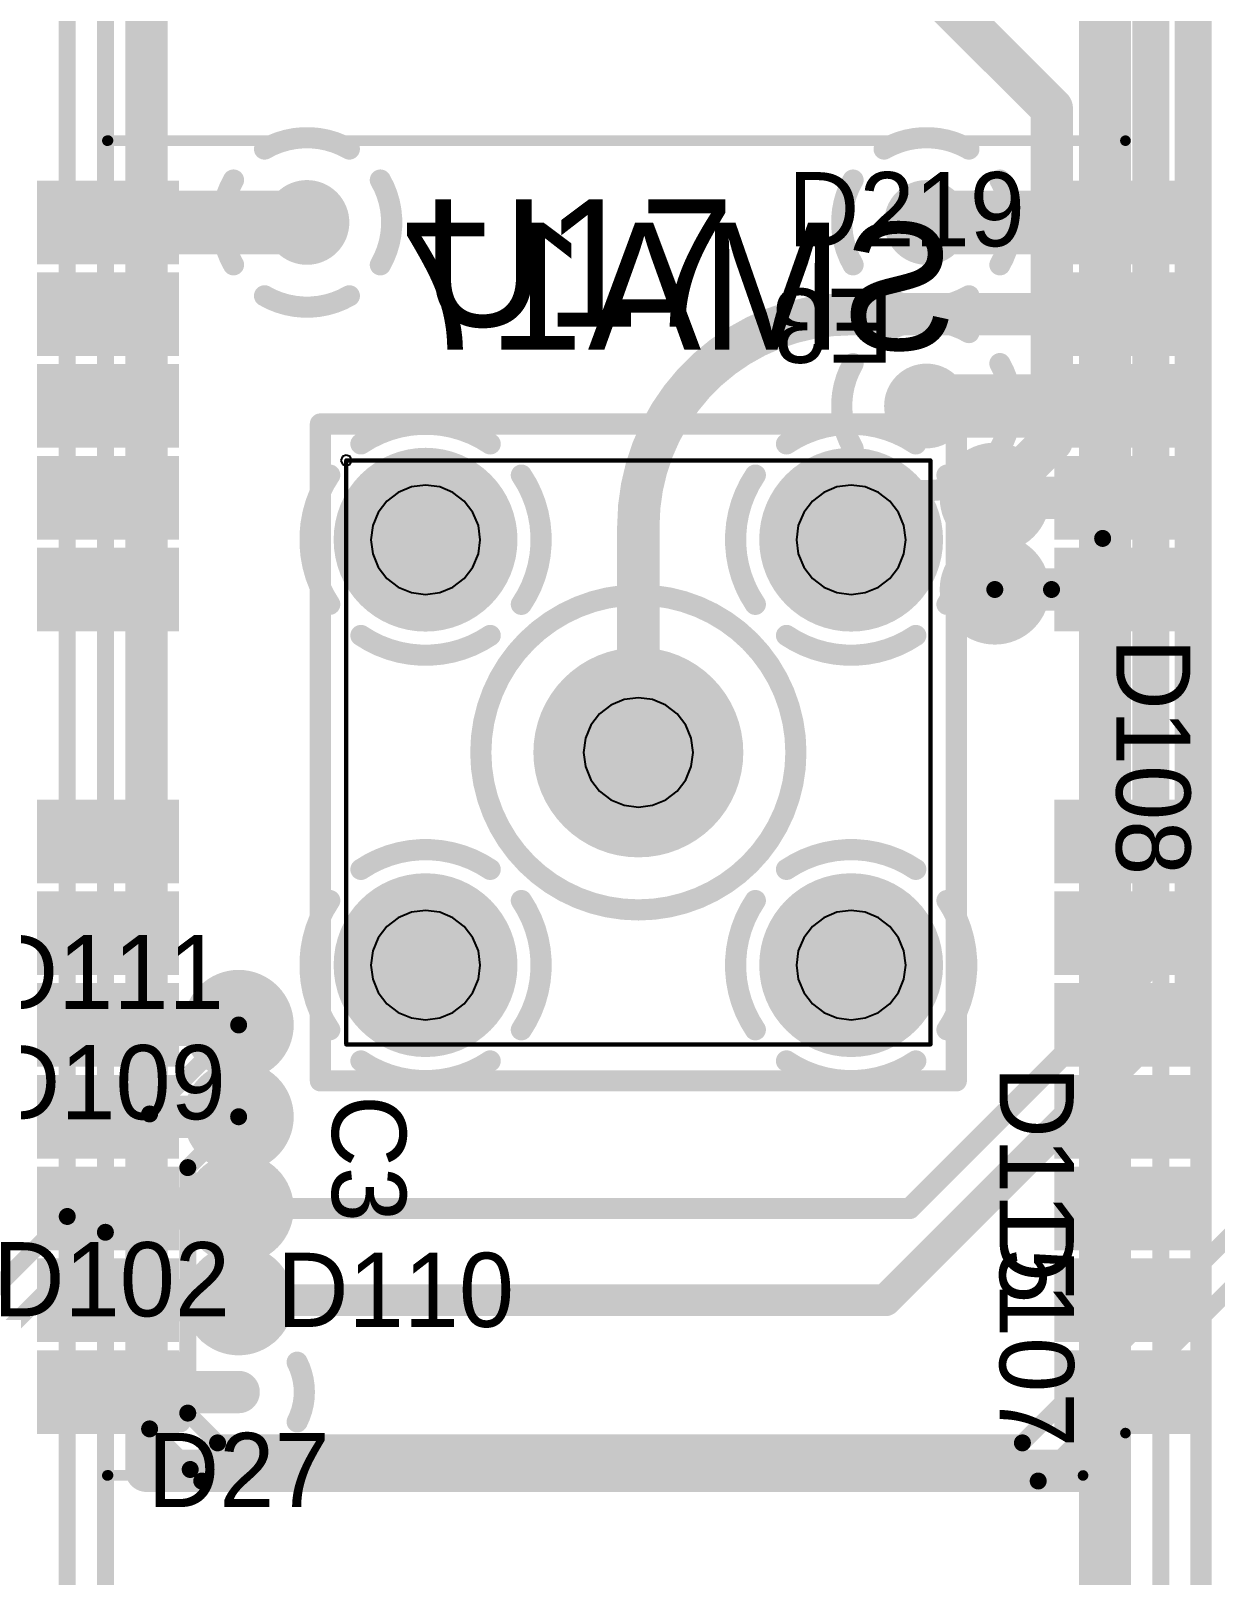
# Model space of a CAD drawing. Extents: x 11.67 to 17.2, y 3.98 to 12.28.
# Drawn here: x 13.331 to 13.89, y 8.852 to 9.581 of the extents above; entities that cross this region are included whole.
import ezdxf

# ---------------------------------------------------------------- set-up
doc = ezdxf.new("R2010")
doc.units = 0
doc.layers.get('0').update_dxf_attribs({"linetype": 'CONTINUOUS'})
for name, color, linetype in [('BOTTOMLAYER', 5, 'CONTINUOUS'), ('BOTTOMOVERLAY', 54, 'CONTINUOUS'), ('BOTTOMSOLDER', 6, 'CONTINUOUS'), ('INTERNALPLANE1', 76, 'CONTINUOUS'), ('MECHANICAL10', 56, 'CONTINUOUS'), ('MECHANICAL6', 56, 'CONTINUOUS'), ('MECHANICAL8', 56, 'CONTINUOUS'), ('MECHANICAL9', 56, 'CONTINUOUS'), ('MIDLAYER1', 16, 'CONTINUOUS'), ('MULTILAYER', 9, 'CONTINUOUS'), ('TOPLAYER', 1, 'CONTINUOUS'), ('TOPOVERLAY', 2, 'CONTINUOUS'), ('TOPPASTE', 8, 'CONTINUOUS'), ('TOPSOLDER', 216, 'CONTINUOUS')]:
    doc.layers.add(name, color=color, linetype=linetype)

# ---------------------------------------------------------------- blocks, each defined once
blk = doc.blocks.new('SMA_TH_HL_SMA_KHD4_B_42')
at = {"layer": 'BOTTOMLAYER', "const_width": 0.03937}
for points in [[(-0.12008, 0.10039, 1), (-0.08071, 0.10039, 1)], [(0.08071, 0.10039, 1), (0.12008, 0.10039, 1)], [(-0.01969, 0, 1), (0.01969, 0, 1)], [(-0.12008, -0.10039, 1), (-0.08071, -0.10039, 1)], [(0.08071, -0.10039, 1), (0.12008, -0.10039, 1)]]:
    blk.add_lwpolyline(points, format="xyb", close=True, dxfattribs=at)
at = {"layer": 'BOTTOMOVERLAY', "const_width": 0.01}
for points in [[(-0.155, -0.15), (-0.155, 0.15)], [(0.155, 0.15), (-0.155, 0.15)], [(0.155, -0.15), (0.155, 0.15)], [(0.155, -0.15), (-0.155, -0.15)]]:
    blk.add_lwpolyline(points, dxfattribs=at)
at = {"layer": 'BOTTOMOVERLAY'}
for points, const_width in [([(-0.1575, 0.15, 1), (-0.1525, 0.15, 1)], 0.005), ([(-0.1575, 0.15, 1), (-0.1525, 0.15, 1)], 0.005), ([(0.1525, 0.15, 1), (0.1575, 0.15, 1)], 0.005), ([(0.1525, 0.15, 1), (0.1575, 0.15, 1)], 0.005), ([(0.07433, 0, 1), (-0.07433, 0, 1)], 0.01), ([(-0.07683, 0, 1), (-0.07183, 0, 1)], 0.005), ([(0.07183, 0, 1), (0.07683, 0, 1)], 0.005), ([(-0.1575, -0.15, 1), (-0.1525, -0.15, 1)], 0.005), ([(-0.1575, -0.15, 1), (-0.1525, -0.15, 1)], 0.005), ([(0.1525, -0.15, 1), (0.1575, -0.15, 1)], 0.005), ([(0.1525, -0.15, 1), (0.1575, -0.15, 1)], 0.005)]:
    blk.add_lwpolyline(points, format="xyb", close=True, dxfattribs=dict(at, const_width=const_width))
at = {"layer": 'BOTTOMSOLDER', "const_width": 0.04337}
for points in [[(-0.12208, 0.10039, 1), (-0.07871, 0.10039, 1)], [(0.07871, 0.10039, 1), (0.12208, 0.10039, 1)], [(-0.02168, 0, 1), (0.02168, 0, 1)], [(-0.12208, -0.10039, 1), (-0.07871, -0.10039, 1)], [(0.07871, -0.10039, 1), (0.12208, -0.10039, 1)]]:
    blk.add_lwpolyline(points, format="xyb", close=True, dxfattribs=at)
at = {"layer": 'INTERNALPLANE1', "const_width": 0.01}
for points in [[(-0.13088, 0.1456, -0.305731), (-0.0699, 0.1456)], [(0.0699, 0.1456, -0.305731), (0.13089, 0.1456)], [(-0.1456, 0.0699, -0.305731), (-0.1456, 0.13089)], [(-0.05519, 0.13089, -0.305731), (-0.05519, 0.0699)], [(0.05519, 0.0699, -0.305731), (0.05519, 0.13089)], [(0.1456, 0.13089, -0.305731), (0.1456, 0.0699)], [(-0.0699, 0.05519, -0.305731), (-0.13088, 0.05519)], [(0.13089, 0.05519, -0.305731), (0.0699, 0.05519)], [(-0.13088, -0.05519, -0.305731), (-0.0699, -0.05519)], [(0.0699, -0.05519, -0.305731), (0.13089, -0.05519)], [(-0.1456, -0.13088, -0.305731), (-0.1456, -0.0699)], [(-0.05519, -0.0699, -0.305731), (-0.05519, -0.13088)], [(0.05519, -0.13088, -0.305731), (0.05519, -0.0699)], [(0.1456, -0.0699, -0.305731), (0.1456, -0.13088)], [(-0.0699, -0.1456, -0.305731), (-0.13088, -0.1456)], [(0.13089, -0.1456, -0.305731), (0.0699, -0.1456)]]:
    blk.add_lwpolyline(points, format="xyb", dxfattribs=at)
at = {"layer": 'INTERNALPLANE1'}
for points, const_width in [([(-0.13338, 0.1456, 1), (-0.12838, 0.1456, 1)], 0.005), ([(-0.0724, 0.1456, 1), (-0.0674, 0.1456, 1)], 0.005), ([(0.0674, 0.1456, 1), (0.0724, 0.1456, 1)], 0.005), ([(0.12839, 0.1456, 1), (0.13339, 0.1456, 1)], 0.005), ([(-0.1481, 0.13089, 1), (-0.1431, 0.13089, 1)], 0.005), ([(-0.05769, 0.13089, 1), (-0.05269, 0.13089, 1)], 0.005), ([(0.05269, 0.13089, 1), (0.05769, 0.13089, 1)], 0.005), ([(0.1431, 0.13089, 1), (0.1481, 0.13089, 1)], 0.005), ([(-0.1481, 0.0699, 1), (-0.1431, 0.0699, 1)], 0.005), ([(-0.05769, 0.0699, 1), (-0.05269, 0.0699, 1)], 0.005), ([(0.05269, 0.0699, 1), (0.05769, 0.0699, 1)], 0.005), ([(0.1431, 0.0699, 1), (0.1481, 0.0699, 1)], 0.005), ([(-0.13338, 0.05519, 1), (-0.12838, 0.05519, 1)], 0.005), ([(-0.0724, 0.05519, 1), (-0.0674, 0.05519, 1)], 0.005), ([(0.0674, 0.05519, 1), (0.0724, 0.05519, 1)], 0.005), ([(0.12839, 0.05519, 1), (0.13339, 0.05519, 1)], 0.005), ([(-0.02476, 0, 1), (0.02476, 0, 1)], 0.04953), ([(-0.13338, -0.05519, 1), (-0.12838, -0.05519, 1)], 0.005), ([(-0.0724, -0.05519, 1), (-0.0674, -0.05519, 1)], 0.005), ([(0.0674, -0.05519, 1), (0.0724, -0.05519, 1)], 0.005), ([(0.12839, -0.05519, 1), (0.13339, -0.05519, 1)], 0.005), ([(-0.1481, -0.0699, 1), (-0.1431, -0.0699, 1)], 0.005), ([(-0.05769, -0.0699, 1), (-0.05269, -0.0699, 1)], 0.005), ([(0.05269, -0.0699, 1), (0.05769, -0.0699, 1)], 0.005), ([(0.1431, -0.0699, 1), (0.1481, -0.0699, 1)], 0.005), ([(-0.1481, -0.13088, 1), (-0.1431, -0.13088, 1)], 0.005), ([(-0.05769, -0.13088, 1), (-0.05269, -0.13088, 1)], 0.005), ([(0.05269, -0.13088, 1), (0.05769, -0.13088, 1)], 0.005), ([(0.1431, -0.13088, 1), (0.1481, -0.13088, 1)], 0.005), ([(-0.13338, -0.1456, 1), (-0.12838, -0.1456, 1)], 0.005), ([(-0.0724, -0.1456, 1), (-0.0674, -0.1456, 1)], 0.005), ([(0.0674, -0.1456, 1), (0.0724, -0.1456, 1)], 0.005), ([(0.12839, -0.1456, 1), (0.13339, -0.1456, 1)], 0.005)]:
    blk.add_lwpolyline(points, format="xyb", close=True, dxfattribs=dict(at, const_width=const_width))
at = {"layer": 'MECHANICAL6', "const_width": 0.002}
for points in [[(0.1378, 0.1378), (-0.13779, 0.1378)], [(-0.13779, -0.13779), (-0.13779, 0.1378)], [(0.1378, -0.13779), (0.1378, 0.1378)], [(0.1378, -0.13779), (-0.13779, -0.13779)]]:
    blk.add_lwpolyline(points, dxfattribs=at)
at = {"layer": 'MECHANICAL6', "const_width": 0.001}
for points in [[(-0.13829, 0.1378, 1), (-0.13729, 0.1378, 1)], [(-0.13829, 0.1378, 1), (-0.13729, 0.1378, 1)], [(0.1373, 0.1378, 1), (0.1383, 0.1378, 1)], [(0.1373, 0.1378, 1), (0.1383, 0.1378, 1)], [(-0.13829, -0.13779, 1), (-0.13729, -0.13779, 1)], [(-0.13829, -0.13779, 1), (-0.13729, -0.13779, 1)], [(0.1373, -0.13779, 1), (0.1383, -0.13779, 1)], [(0.1373, -0.13779, 1), (0.1383, -0.13779, 1)]]:
    blk.add_lwpolyline(points, format="xyb", close=True, dxfattribs=at)
at = {"layer": 'MECHANICAL8'}
for p, q in [((-0.1396, -0.13599), (-0.14035, -0.13779)), ((-0.14035, -0.13779), (-0.14035, -0.13779)), ((-0.14035, -0.13779), (-0.1396, -0.1396)), ((-0.13779, -0.13524), (-0.1396, -0.13599)), ((-0.13599, -0.13599), (-0.13779, -0.13524)), ((-0.13524, -0.13779), (-0.13599, -0.13599)), ((-0.13599, -0.1396), (-0.13524, -0.13779)), ((-0.13524, -0.13779), (-0.13524, -0.13779)), ((-0.1396, -0.1396), (-0.13779, -0.14035)), ((-0.13779, -0.14035), (-0.13599, -0.1396))]:
    blk.add_line(p, q, dxfattribs=at)
at = {"layer": 'MECHANICAL9'}
for p, q in [((-0.10707, 0.12532), (-0.1133, 0.12274)), ((-0.10039, 0.1262), (-0.10707, 0.12532)), ((-0.09371, 0.12532), (-0.10039, 0.1262)), ((-0.08748, 0.12274), (-0.09371, 0.12532)), ((0.09371, 0.12532), (0.08748, 0.12274)), ((0.10039, 0.1262), (0.09371, 0.12532)), ((0.10707, 0.12532), (0.10039, 0.1262)), ((0.1133, 0.12274), (0.10707, 0.12532)), ((-0.11864, 0.11864), (-0.12274, 0.1133)), ((-0.1133, 0.12274), (-0.11864, 0.11864)), ((-0.08214, 0.11864), (-0.08748, 0.12274)), ((-0.07804, 0.1133), (-0.08214, 0.11864)), ((0.08214, 0.11864), (0.07804, 0.1133)), ((0.08748, 0.12274), (0.08214, 0.11864)), ((0.11864, 0.11864), (0.1133, 0.12274)), ((0.12274, 0.1133), (0.11864, 0.11864)), ((-0.12274, 0.1133), (-0.12532, 0.10707)), ((-0.07546, 0.10707), (-0.07804, 0.1133)), ((0.07804, 0.1133), (0.07546, 0.10707)), ((0.12532, 0.10707), (0.12274, 0.1133)), ((-0.12532, 0.10707), (-0.1262, 0.10039)), ((-0.07458, 0.10039), (-0.07546, 0.10707)), ((0.07546, 0.10707), (0.07458, 0.10039)), ((0.1262, 0.10039), (0.12532, 0.10707)), ((-0.1262, 0.10039), (-0.1262, 0.10039)), ((-0.1262, 0.10039), (-0.12532, 0.09371)), ((-0.07546, 0.09371), (-0.07458, 0.10039)), ((-0.07458, 0.10039), (-0.07458, 0.10039)), ((0.07458, 0.10039), (0.07458, 0.10039)), ((0.07458, 0.10039), (0.07546, 0.09371)), ((0.12532, 0.09371), (0.1262, 0.10039)), ((0.1262, 0.10039), (0.1262, 0.10039)), ((-0.12532, 0.09371), (-0.12274, 0.08748)), ((-0.12274, 0.08748), (-0.11864, 0.08214)), ((-0.08214, 0.08214), (-0.07804, 0.08748)), ((-0.07804, 0.08748), (-0.07546, 0.09371)), ((0.07546, 0.09371), (0.07804, 0.08748)), ((0.07804, 0.08748), (0.08214, 0.08214)), ((0.11864, 0.08214), (0.12274, 0.08748)), ((0.12274, 0.08748), (0.12532, 0.09371)), ((-0.11864, 0.08214), (-0.1133, 0.07804)), ((-0.08748, 0.07804), (-0.08214, 0.08214)), ((0.08214, 0.08214), (0.08748, 0.07804)), ((0.1133, 0.07804), (0.11864, 0.08214)), ((-0.1133, 0.07804), (-0.10707, 0.07546)), ((-0.10707, 0.07546), (-0.10039, 0.07458)), ((-0.10039, 0.07458), (-0.09371, 0.07546)), ((-0.09371, 0.07546), (-0.08748, 0.07804)), ((0.08748, 0.07804), (0.09371, 0.07546)), ((0.09371, 0.07546), (0.10039, 0.07458)), ((0.10039, 0.07458), (0.10707, 0.07546)), ((0.10707, 0.07546), (0.1133, 0.07804)), ((-0.01291, 0.02235), (-0.01825, 0.01825)), ((-0.00668, 0.02493), (-0.01291, 0.02235)), ((0, 0.02581), (-0.00668, 0.02493)), ((0.00668, 0.02493), (0, 0.02581)), ((0.01291, 0.02235), (0.00668, 0.02493)), ((0.01825, 0.01825), (0.01291, 0.02235)), ((-0.01825, 0.01825), (-0.02235, 0.01291)), ((0.02235, 0.01291), (0.01825, 0.01825)), ((-0.02235, 0.01291), (-0.02493, 0.00668)), ((0.02493, 0.00668), (0.02235, 0.01291)), ((-0.02493, 0.00668), (-0.02581, 0)), ((-0.02581, 0), (-0.02581, 0)), ((-0.02581, 0), (-0.02493, -0.00668)), ((0.02581, 0), (0.02493, 0.00668)), ((0.02493, -0.00668), (0.02581, 0)), ((0.02581, 0), (0.02581, 0)), ((-0.02493, -0.00668), (-0.02235, -0.01291)), ((0.02235, -0.01291), (0.02493, -0.00668)), ((-0.02235, -0.01291), (-0.01825, -0.01825)), ((0.01825, -0.01825), (0.02235, -0.01291)), ((-0.01825, -0.01825), (-0.01291, -0.02235)), ((0.01291, -0.02235), (0.01825, -0.01825)), ((-0.01291, -0.02235), (-0.00668, -0.02493)), ((-0.00668, -0.02493), (0, -0.02581)), ((0, -0.02581), (0.00668, -0.02493)), ((0.00668, -0.02493), (0.01291, -0.02235)), ((-0.1133, -0.07804), (-0.11864, -0.08214)), ((-0.10707, -0.07546), (-0.1133, -0.07804)), ((-0.10039, -0.07458), (-0.10707, -0.07546)), ((-0.09371, -0.07546), (-0.10039, -0.07458)), ((-0.08748, -0.07804), (-0.09371, -0.07546)), ((-0.08214, -0.08214), (-0.08748, -0.07804)), ((0.08748, -0.07804), (0.08214, -0.08214)), ((0.09371, -0.07546), (0.08748, -0.07804)), ((0.10039, -0.07458), (0.09371, -0.07546)), ((0.10707, -0.07546), (0.10039, -0.07458)), ((0.1133, -0.07804), (0.10707, -0.07546)), ((0.11864, -0.08214), (0.1133, -0.07804)), ((-0.11864, -0.08214), (-0.12274, -0.08748)), ((-0.07804, -0.08748), (-0.08214, -0.08214)), ((0.08214, -0.08214), (0.07804, -0.08748)), ((0.12274, -0.08748), (0.11864, -0.08214)), ((-0.12532, -0.09371), (-0.1262, -0.10039)), ((-0.12274, -0.08748), (-0.12532, -0.09371)), ((-0.07546, -0.09371), (-0.07804, -0.08748)), ((-0.07458, -0.10039), (-0.07546, -0.09371)), ((0.07546, -0.09371), (0.07458, -0.10039)), ((0.07804, -0.08748), (0.07546, -0.09371)), ((0.12532, -0.09371), (0.12274, -0.08748)), ((0.1262, -0.10039), (0.12532, -0.09371)), ((-0.1262, -0.10039), (-0.1262, -0.10039)), ((-0.1262, -0.10039), (-0.12532, -0.10707)), ((-0.07546, -0.10707), (-0.07458, -0.10039)), ((-0.07458, -0.10039), (-0.07458, -0.10039)), ((0.07458, -0.10039), (0.07458, -0.10039)), ((0.07458, -0.10039), (0.07546, -0.10707)), ((0.12532, -0.10707), (0.1262, -0.10039)), ((0.1262, -0.10039), (0.1262, -0.10039)), ((-0.12532, -0.10707), (-0.12274, -0.1133)), ((-0.07804, -0.1133), (-0.07546, -0.10707)), ((0.07546, -0.10707), (0.07804, -0.1133)), ((0.12274, -0.1133), (0.12532, -0.10707)), ((-0.12274, -0.1133), (-0.11864, -0.11864)), ((-0.08214, -0.11864), (-0.07804, -0.1133)), ((0.07804, -0.1133), (0.08214, -0.11864)), ((0.11864, -0.11864), (0.12274, -0.1133)), ((-0.11864, -0.11864), (-0.1133, -0.12274)), ((-0.1133, -0.12274), (-0.10707, -0.12532)), ((-0.09371, -0.12532), (-0.08748, -0.12274)), ((-0.08748, -0.12274), (-0.08214, -0.11864)), ((0.08214, -0.11864), (0.08748, -0.12274)), ((0.08748, -0.12274), (0.09371, -0.12532)), ((0.10707, -0.12532), (0.1133, -0.12274)), ((0.1133, -0.12274), (0.11864, -0.11864)), ((-0.10707, -0.12532), (-0.10039, -0.1262)), ((-0.10039, -0.1262), (-0.09371, -0.12532)), ((0.09371, -0.12532), (0.10039, -0.1262)), ((0.10039, -0.1262), (0.10707, -0.12532))]:
    blk.add_line(p, q, dxfattribs=at)
at = {"layer": 'MIDLAYER1', "const_width": 0.03937}
for points in [[(-0.12008, 0.10039, 1), (-0.08071, 0.10039, 1)], [(0.08071, 0.10039, 1), (0.12008, 0.10039, 1)], [(-0.01969, 0, 1), (0.01969, 0, 1)], [(-0.12008, -0.10039, 1), (-0.08071, -0.10039, 1)], [(0.08071, -0.10039, 1), (0.12008, -0.10039, 1)]]:
    blk.add_lwpolyline(points, format="xyb", close=True, dxfattribs=at)
at = {"layer": 'MULTILAYER', "const_width": 0.03937}
for points in [[(-0.12008, 0.10039, 1), (-0.08071, 0.10039, 1)], [(0.08071, 0.10039, 1), (0.12008, 0.10039, 1)], [(-0.01969, 0, 1), (0.01969, 0, 1)], [(-0.12008, -0.10039, 1), (-0.08071, -0.10039, 1)], [(0.08071, -0.10039, 1), (0.12008, -0.10039, 1)]]:
    blk.add_lwpolyline(points, format="xyb", close=True, dxfattribs=at)
at = {"layer": 'TOPLAYER', "const_width": 0.03937}
for points in [[(-0.12008, 0.10039, 1), (-0.08071, 0.10039, 1)], [(0.08071, 0.10039, 1), (0.12008, 0.10039, 1)], [(-0.01969, 0, 1), (0.01969, 0, 1)], [(-0.12008, -0.10039, 1), (-0.08071, -0.10039, 1)], [(0.08071, -0.10039, 1), (0.12008, -0.10039, 1)]]:
    blk.add_lwpolyline(points, format="xyb", close=True, dxfattribs=at)
at = {"layer": 'TOPSOLDER', "const_width": 0.04337}
for points in [[(-0.12208, 0.10039, 1), (-0.07871, 0.10039, 1)], [(0.07871, 0.10039, 1), (0.12208, 0.10039, 1)], [(-0.02168, 0, 1), (0.02168, 0, 1)], [(-0.12208, -0.10039, 1), (-0.07871, -0.10039, 1)], [(0.07871, -0.10039, 1), (0.12208, -0.10039, 1)]]:
    blk.add_lwpolyline(points, format="xyb", close=True, dxfattribs=at)
blk = doc.blocks.new('LB1020B_68')
at = {"layer": 'TOPLAYER'}
for points in [[(-0.02953, 0.57488), (0.02953, 0.57488), (-0.02953, 0.60638), (0.02953, 0.60638)], [(0.45047, 0.57488), (0.50953, 0.57488), (0.45047, 0.60638), (0.50953, 0.60638)], [(-0.02953, 0.53157), (0.02953, 0.53157), (-0.02953, 0.56307), (0.02953, 0.56307)], [(0.45047, 0.53157), (0.50953, 0.53157), (0.45047, 0.56307), (0.50953, 0.56307)], [(-0.02953, 0.48827), (0.02953, 0.48827), (-0.02953, 0.51976), (0.02953, 0.51976)], [(0.45047, 0.48827), (0.50953, 0.48827), (0.45047, 0.51976), (0.50953, 0.51976)], [(-0.02953, 0.44496), (0.02953, 0.44496), (-0.02953, 0.47646), (0.02953, 0.47646)], [(0.45047, 0.44496), (0.50953, 0.44496), (0.45047, 0.47646), (0.50953, 0.47646)], [(-0.02953, 0.40165), (0.02953, 0.40165), (-0.02953, 0.43315), (0.02953, 0.43315)], [(0.45047, 0.40165), (0.50953, 0.40165), (0.45047, 0.43315), (0.50953, 0.43315)], [(-0.02953, 0.35835), (0.02953, 0.35835), (-0.02953, 0.38984), (0.02953, 0.38984)], [(0.45047, 0.35835), (0.50953, 0.35835), (0.45047, 0.38984), (0.50953, 0.38984)], [(-0.02953, 0.31504), (0.02953, 0.31504), (-0.02953, 0.34654), (0.02953, 0.34654)], [(0.45047, 0.31504), (0.50953, 0.31504), (0.45047, 0.34654), (0.50953, 0.34654)], [(-0.02953, 0.19614), (0.02953, 0.19614), (-0.02953, 0.22764), (0.02953, 0.22764)], [(0.45047, 0.19614), (0.50953, 0.19614), (0.45047, 0.22764), (0.50953, 0.22764)], [(-0.02953, 0.15283), (0.02953, 0.15283), (-0.02953, 0.18433), (0.02953, 0.18433)], [(0.45047, 0.15283), (0.50953, 0.15283), (0.45047, 0.18433), (0.50953, 0.18433)], [(-0.02953, 0.10953), (0.02953, 0.10953), (-0.02953, 0.14102), (0.02953, 0.14102)], [(0.45047, 0.10953), (0.50953, 0.10953), (0.45047, 0.14102), (0.50953, 0.14102)], [(-0.02953, 0.06622), (0.02953, 0.06622), (-0.02953, 0.09772), (0.02953, 0.09772)], [(0.45047, 0.06622), (0.50953, 0.06622), (0.45047, 0.09772), (0.50953, 0.09772)], [(-0.02953, 0.02291), (0.02953, 0.02291), (-0.02953, 0.05441), (0.02953, 0.05441)], [(0.45047, 0.02291), (0.50953, 0.02291), (0.45047, 0.05441), (0.50953, 0.05441)]]:
    blk.add_solid(points, dxfattribs=at)
at = {"layer": 'TOPOVERLAY', "const_width": 0.005}
for points in [[(0.02, 0.63), (0, 0.61)], [(0.48031, 0.63), (0.02, 0.63)], [(0.48, 0.62992), (0.48, 0)], [(0, 0.61), (0, 0.00008)], [(0.48031, 0.00008), (0, 0.00008)]]:
    blk.add_lwpolyline(points, dxfattribs=at)
at = {"layer": 'TOPOVERLAY', "const_width": 0.0025}
for points in [[(0.01875, 0.63, 1), (0.02125, 0.63, 1)], [(0.01875, 0.63, 1), (0.02125, 0.63, 1)], [(0.47875, 0.62992, 1), (0.48125, 0.62992, 1)], [(0.47907, 0.63, 1), (0.48157, 0.63, 1)], [(-0.00125, 0.61, 1), (0.00125, 0.61, 1)], [(-0.00125, 0.61, 1), (0.00125, 0.61, 1)], [(-0.00125, 0.00008, 1), (0.00125, 0.00008, 1)], [(-0.00125, 0.00008, 1), (0.00125, 0.00008, 1)], [(0.47875, 0, 1), (0.48125, 0, 1)], [(0.47907, 0.00008, 1), (0.48157, 0.00008, 1)]]:
    blk.add_lwpolyline(points, format="xyb", close=True, dxfattribs=at)
at = {"layer": 'TOPPASTE'}
for points in [[(-0.02953, 0.57488), (0.02953, 0.57488), (-0.02953, 0.60638), (0.02953, 0.60638)], [(0.45047, 0.57488), (0.50953, 0.57488), (0.45047, 0.60638), (0.50953, 0.60638)], [(-0.02953, 0.53157), (0.02953, 0.53157), (-0.02953, 0.56307), (0.02953, 0.56307)], [(0.45047, 0.53157), (0.50953, 0.53157), (0.45047, 0.56307), (0.50953, 0.56307)], [(-0.02953, 0.48827), (0.02953, 0.48827), (-0.02953, 0.51976), (0.02953, 0.51976)], [(0.45047, 0.48827), (0.50953, 0.48827), (0.45047, 0.51976), (0.50953, 0.51976)], [(-0.02953, 0.44496), (0.02953, 0.44496), (-0.02953, 0.47646), (0.02953, 0.47646)], [(0.45047, 0.44496), (0.50953, 0.44496), (0.45047, 0.47646), (0.50953, 0.47646)], [(-0.02953, 0.40165), (0.02953, 0.40165), (-0.02953, 0.43315), (0.02953, 0.43315)], [(0.45047, 0.40165), (0.50953, 0.40165), (0.45047, 0.43315), (0.50953, 0.43315)], [(-0.02953, 0.35835), (0.02953, 0.35835), (-0.02953, 0.38984), (0.02953, 0.38984)], [(0.45047, 0.35835), (0.50953, 0.35835), (0.45047, 0.38984), (0.50953, 0.38984)], [(-0.02953, 0.31504), (0.02953, 0.31504), (-0.02953, 0.34654), (0.02953, 0.34654)], [(0.45047, 0.31504), (0.50953, 0.31504), (0.45047, 0.34654), (0.50953, 0.34654)], [(-0.02953, 0.19614), (0.02953, 0.19614), (-0.02953, 0.22764), (0.02953, 0.22764)], [(0.45047, 0.19614), (0.50953, 0.19614), (0.45047, 0.22764), (0.50953, 0.22764)], [(-0.02953, 0.15283), (0.02953, 0.15283), (-0.02953, 0.18433), (0.02953, 0.18433)], [(0.45047, 0.15283), (0.50953, 0.15283), (0.45047, 0.18433), (0.50953, 0.18433)], [(-0.02953, 0.10953), (0.02953, 0.10953), (-0.02953, 0.14102), (0.02953, 0.14102)], [(0.45047, 0.10953), (0.50953, 0.10953), (0.45047, 0.14102), (0.50953, 0.14102)], [(-0.02953, 0.06622), (0.02953, 0.06622), (-0.02953, 0.09772), (0.02953, 0.09772)], [(0.45047, 0.06622), (0.50953, 0.06622), (0.45047, 0.09772), (0.50953, 0.09772)], [(-0.02953, 0.02291), (0.02953, 0.02291), (-0.02953, 0.05441), (0.02953, 0.05441)], [(0.45047, 0.02291), (0.50953, 0.02291), (0.45047, 0.05441), (0.50953, 0.05441)]]:
    blk.add_solid(points, dxfattribs=at)
at = {"layer": 'TOPSOLDER'}
for points in [[(-0.03353, 0.57088), (0.03353, 0.57088), (-0.03353, 0.61038), (0.03353, 0.61038)], [(0.44647, 0.57088), (0.51353, 0.57088), (0.44647, 0.61038), (0.51353, 0.61038)], [(-0.03353, 0.52757), (0.03353, 0.52757), (-0.03353, 0.56707), (0.03353, 0.56707)], [(0.44647, 0.52757), (0.51353, 0.52757), (0.44647, 0.56707), (0.51353, 0.56707)], [(-0.03353, 0.48427), (0.03353, 0.48427), (-0.03353, 0.52376), (0.03353, 0.52376)], [(0.44647, 0.48427), (0.51353, 0.48427), (0.44647, 0.52376), (0.51353, 0.52376)], [(-0.03353, 0.44096), (0.03353, 0.44096), (-0.03353, 0.48046), (0.03353, 0.48046)], [(0.44647, 0.44096), (0.51353, 0.44096), (0.44647, 0.48046), (0.51353, 0.48046)], [(-0.03353, 0.39765), (0.03353, 0.39765), (-0.03353, 0.43715), (0.03353, 0.43715)], [(0.44647, 0.39765), (0.51353, 0.39765), (0.44647, 0.43715), (0.51353, 0.43715)], [(-0.03353, 0.35435), (0.03353, 0.35435), (-0.03353, 0.39384), (0.03353, 0.39384)], [(0.44647, 0.35435), (0.51353, 0.35435), (0.44647, 0.39384), (0.51353, 0.39384)], [(-0.03353, 0.31104), (0.03353, 0.31104), (-0.03353, 0.35054), (0.03353, 0.35054)], [(0.44647, 0.31104), (0.51353, 0.31104), (0.44647, 0.35054), (0.51353, 0.35054)], [(-0.03353, 0.19214), (0.03353, 0.19214), (-0.03353, 0.23164), (0.03353, 0.23164)], [(0.44647, 0.19214), (0.51353, 0.19214), (0.44647, 0.23164), (0.51353, 0.23164)], [(-0.03353, 0.14883), (0.03353, 0.14883), (-0.03353, 0.18833), (0.03353, 0.18833)], [(0.44647, 0.14883), (0.51353, 0.14883), (0.44647, 0.18833), (0.51353, 0.18833)], [(-0.03353, 0.10553), (0.03353, 0.10553), (-0.03353, 0.14502), (0.03353, 0.14502)], [(0.44647, 0.10553), (0.51353, 0.10553), (0.44647, 0.14502), (0.51353, 0.14502)], [(-0.03353, 0.06222), (0.03353, 0.06222), (-0.03353, 0.10172), (0.03353, 0.10172)], [(0.44647, 0.06222), (0.51353, 0.06222), (0.44647, 0.10172), (0.51353, 0.10172)], [(-0.03353, 0.01891), (0.03353, 0.01891), (-0.03353, 0.05841), (0.03353, 0.05841)], [(0.44647, 0.01891), (0.51353, 0.01891), (0.44647, 0.05841), (0.51353, 0.05841)]]:
    blk.add_solid(points, dxfattribs=at)

msp = doc.modelspace()

# ---------------------------------------------------------------- linework, layer by layer
at = {"layer": 'BOTTOMLAYER'}
for points, const_width in [([(13.88346, 8.45352), (13.88346, 9.8035)], 0.01), ([(13.84046, 8.70582), (13.84046, 9.77256)], 0.02), ([(13.86446, 8.68652), (13.86446, 9.7825)], 0.008), ([(13.36656, 8.30488), (13.36656, 9.751)], 0.008), ([(13.34856, 8.31234), (13.34856, 9.721)], 0.008)]:
    msp.add_lwpolyline(points, dxfattribs=dict(at, const_width=const_width))
for points, const_width in [([(13.45165, 9.49012, 1), (13.47165, 9.49012, 1)], 0.02), ([(13.74395, 9.49012, 1), (13.76394, 9.49012, 1)], 0.02), ([(13.74395, 9.4035, 1), (13.76394, 9.4035, 1)], 0.02), ([(13.78117, 9.3602, 1), (13.79117, 9.3602, 1)], 0.01), ([(13.78117, 9.31689, 1), (13.79117, 9.31689, 1)], 0.01), ([(13.42442, 9.11138, 1), (13.43442, 9.11138, 1)], 0.01), ([(13.42442, 9.06807, 1), (13.43442, 9.06807, 1)], 0.01), ([(13.42442, 9.02476, 1), (13.43442, 9.02476, 1)], 0.01), ([(13.42442, 8.98146, 1), (13.43442, 8.98146, 1)], 0.01), ([(13.42442, 8.93815, 1), (13.43442, 8.93815, 1)], 0.01)]:
    msp.add_lwpolyline(points, format="xyb", close=True, dxfattribs=dict(at, const_width=const_width))
at = {"layer": 'INTERNALPLANE1', "const_width": 0.02}
for points in [[(13.38596, 8.901), (13.38596, 10.071)], [(13.83596, 9.281), (13.83596, 9.921)], [(13.83596, 8.131), (13.83596, 9.281)], [(13.38596, 8.901), (13.83596, 8.901)]]:
    msp.add_lwpolyline(points, dxfattribs=at)
at = {"layer": 'INTERNALPLANE1', "const_width": 0.01}
for points in [[(13.44165, 9.52476, -0.267949), (13.48165, 9.52476)], [(13.73395, 9.52476, -0.267949), (13.77394, 9.52476)], [(13.427, 9.47012, -0.267949), (13.427, 9.51012)], [(13.49629, 9.51012, -0.267949), (13.49629, 9.47012)], [(13.7193, 9.47012, -0.267949), (13.7193, 9.51012)], [(13.78859, 9.51012, -0.267949), (13.78859, 9.47012)], [(13.48165, 9.45548, -0.267949), (13.44165, 9.45548)], [(13.77394, 9.45548, -0.267949), (13.73395, 9.45548)], [(13.73395, 9.43814, -0.267949), (13.77394, 9.43814)], [(13.7193, 9.3835, -0.267949), (13.7193, 9.4235)], [(13.78859, 9.4235, -0.267949), (13.78859, 9.3835)], [(13.77394, 9.36886, -0.267949), (13.73395, 9.36886)], [(13.41534, 8.96577, -0.240079), (13.44349, 8.96577)], [(13.4018, 8.92408, -0.240079), (13.4018, 8.95222)], [(13.45704, 8.95222, -0.240079), (13.45704, 8.92408)], [(13.44349, 8.91053, -0.240079), (13.41534, 8.91053)]]:
    msp.add_lwpolyline(points, format="xyb", dxfattribs=at)
at = {"layer": 'INTERNALPLANE1'}
for points, const_width in [([(13.43915, 9.52476, 1), (13.44415, 9.52476, 1)], 0.005), ([(13.47915, 9.52476, 1), (13.48415, 9.52476, 1)], 0.005), ([(13.73145, 9.52476, 1), (13.73644, 9.52476, 1)], 0.005), ([(13.77144, 9.52476, 1), (13.77645, 9.52476, 1)], 0.005), ([(13.4245, 9.51012, 1), (13.4295, 9.51012, 1)], 0.005), ([(13.49379, 9.51012, 1), (13.49879, 9.51012, 1)], 0.005), ([(13.7168, 9.51012, 1), (13.7218, 9.51012, 1)], 0.005), ([(13.78609, 9.51012, 1), (13.79109, 9.51012, 1)], 0.005), ([(13.4245, 9.47012, 1), (13.4295, 9.47012, 1)], 0.005), ([(13.49379, 9.47012, 1), (13.49879, 9.47012, 1)], 0.005), ([(13.7168, 9.47012, 1), (13.7218, 9.47012, 1)], 0.005), ([(13.78609, 9.47012, 1), (13.79109, 9.47012, 1)], 0.005), ([(13.43915, 9.45548, 1), (13.44415, 9.45548, 1)], 0.005), ([(13.47915, 9.45548, 1), (13.48415, 9.45548, 1)], 0.005), ([(13.73145, 9.45548, 1), (13.73644, 9.45548, 1)], 0.005), ([(13.77144, 9.45548, 1), (13.77645, 9.45548, 1)], 0.005), ([(13.73145, 9.43814, 1), (13.73644, 9.43814, 1)], 0.005), ([(13.77144, 9.43814, 1), (13.77645, 9.43814, 1)], 0.005), ([(13.7168, 9.4235, 1), (13.7218, 9.4235, 1)], 0.005), ([(13.78609, 9.4235, 1), (13.79109, 9.4235, 1)], 0.005), ([(13.7168, 9.3835, 1), (13.7218, 9.3835, 1)], 0.005), ([(13.78609, 9.3835, 1), (13.79109, 9.3835, 1)], 0.005), ([(13.77317, 9.3602, 1), (13.79917, 9.3602, 1)], 0.026), ([(13.73145, 9.36886, 1), (13.73644, 9.36886, 1)], 0.005), ([(13.77144, 9.36886, 1), (13.77645, 9.36886, 1)], 0.005), ([(13.77317, 9.31689, 1), (13.79917, 9.31689, 1)], 0.026), ([(13.83096, 9.281, 1), (13.84096, 9.281, 1)], 0.01), ([(13.83096, 9.281, 1), (13.84096, 9.281, 1)], 0.01), ([(13.41642, 9.11138, 1), (13.44242, 9.11138, 1)], 0.026), ([(13.41642, 9.06807, 1), (13.44242, 9.06807, 1)], 0.026), ([(13.41642, 9.02476, 1), (13.44242, 9.02476, 1)], 0.026), ([(13.41642, 8.98146, 1), (13.44242, 8.98146, 1)], 0.026), ([(13.41284, 8.96577, 1), (13.41784, 8.96577, 1)], 0.005), ([(13.44099, 8.96577, 1), (13.44599, 8.96577, 1)], 0.005), ([(13.3993, 8.95222, 1), (13.4043, 8.95222, 1)], 0.005), ([(13.45454, 8.95222, 1), (13.45954, 8.95222, 1)], 0.005), ([(13.3993, 8.92408, 1), (13.4043, 8.92408, 1)], 0.005), ([(13.45454, 8.92408, 1), (13.45954, 8.92408, 1)], 0.005), ([(13.41284, 8.91053, 1), (13.41784, 8.91053, 1)], 0.005), ([(13.44099, 8.91053, 1), (13.44599, 8.91053, 1)], 0.005), ([(13.38096, 8.901, 1), (13.39096, 8.901, 1)], 0.01), ([(13.38096, 8.901, 1), (13.39096, 8.901, 1)], 0.01), ([(13.83096, 8.901, 1), (13.84096, 8.901, 1)], 0.01)]:
    msp.add_lwpolyline(points, format="xyb", close=True, dxfattribs=dict(at, const_width=const_width))
at = {"layer": 'MIDLAYER1'}
for points, const_width in [([(13.16596, 10.191), (13.81304, 9.54392)], 0.02), ([(13.36656, 9.01354), (13.36656, 9.7104)], 0.008), ([(13.34856, 9.021), (13.34856, 9.6884)], 0.008), ([(13.87854, 9.12544), (13.87854, 9.65842)], 0.015), ([(13.85604, 9.13476), (13.85604, 9.64092)], 0.01), ([(13.83704, 9.341), (13.83704, 9.60992)], 0.008), ([(13.81304, 9.38706), (13.81304, 9.54392)], 0.02), ([(13.78617, 9.3602), (13.81304, 9.38706)], 0.02), ([(13.81293, 9.31689), (13.83704, 9.341)], 0.008), ([(13.78617, 9.31689), (13.81293, 9.31689)], 0.008), ([(13.74604, 9.02476), (13.85604, 9.13476)], 0.01), ([(13.73455, 8.98146), (13.87854, 9.12544)], 0.015), ([(13.38742, 9.06938), (13.42942, 9.11138)], 0.008), ([(13.38742, 8.92075), (13.38742, 9.06938)], 0.008), ([(13.40542, 9.04407), (13.42942, 9.06807)], 0.008), ([(13.40542, 8.92821), (13.40542, 9.04407)], 0.008), ([(13.42942, 9.02476), (13.74604, 9.02476)], 0.01), ([(13.24171, 8.91415), (13.34856, 9.021)], 0.008), ([(13.79919, 8.91415), (13.90604, 9.021)], 0.008), ([(13.24916, 8.89615), (13.36656, 9.01354)], 0.008), ([(13.80665, 8.89615), (13.92404, 9.01354)], 0.008), ([(13.42942, 8.98146), (13.73455, 8.98146)], 0.015), ([(13.40542, 8.92821), (13.41948, 8.91415)], 0.008), ([(13.38742, 8.92075), (13.40657, 8.9016)], 0.008), ([(13.41948, 8.91415), (13.79919, 8.91415)], 0.008), ([(13.40657, 8.9016), (13.41202, 8.89615)], 0.008), ([(13.41202, 8.89615), (13.80665, 8.89615)], 0.008)]:
    msp.add_lwpolyline(points, dxfattribs=dict(at, const_width=const_width))
for points, const_width in [([(13.80804, 9.54392, 1), (13.81804, 9.54392, 1)], 0.01), ([(13.80804, 9.54392, 1), (13.81804, 9.54392, 1)], 0.01), ([(13.45165, 9.49012, 1), (13.47165, 9.49012, 1)], 0.02), ([(13.74395, 9.49012, 1), (13.76394, 9.49012, 1)], 0.02), ([(13.74395, 9.4035, 1), (13.76394, 9.4035, 1)], 0.02), ([(13.80804, 9.38706, 1), (13.81804, 9.38706, 1)], 0.01), ([(13.80804, 9.38706, 1), (13.81804, 9.38706, 1)], 0.01), ([(13.78117, 9.3602, 1), (13.79117, 9.3602, 1)], 0.01), ([(13.78117, 9.3602, 1), (13.79117, 9.3602, 1)], 0.01), ([(13.83504, 9.341, 1), (13.83904, 9.341, 1)], 0.004), ([(13.83504, 9.341, 1), (13.83904, 9.341, 1)], 0.004), ([(13.78117, 9.31689, 1), (13.79117, 9.31689, 1)], 0.01), ([(13.78417, 9.31689, 1), (13.78817, 9.31689, 1)], 0.004), ([(13.81093, 9.31689, 1), (13.81493, 9.31689, 1)], 0.004), ([(13.81093, 9.31689, 1), (13.81493, 9.31689, 1)], 0.004), ([(13.85354, 9.13476, 1), (13.85854, 9.13476, 1)], 0.005), ([(13.85354, 9.13476, 1), (13.85854, 9.13476, 1)], 0.005), ([(13.87479, 9.12544, 1), (13.88229, 9.12544, 1)], 0.0075), ([(13.87479, 9.12544, 1), (13.88229, 9.12544, 1)], 0.0075), ([(13.42442, 9.11138, 1), (13.43442, 9.11138, 1)], 0.01), ([(13.42742, 9.11138, 1), (13.43142, 9.11138, 1)], 0.004), ([(13.38542, 9.06938, 1), (13.38942, 9.06938, 1)], 0.004), ([(13.38542, 9.06938, 1), (13.38942, 9.06938, 1)], 0.004), ([(13.42442, 9.06807, 1), (13.43442, 9.06807, 1)], 0.01), ([(13.42742, 9.06807, 1), (13.43142, 9.06807, 1)], 0.004), ([(13.40342, 9.04407, 1), (13.40742, 9.04407, 1)], 0.004), ([(13.40342, 9.04407, 1), (13.40742, 9.04407, 1)], 0.004), ([(13.42442, 9.02476, 1), (13.43442, 9.02476, 1)], 0.01), ([(13.42692, 9.02476, 1), (13.43192, 9.02476, 1)], 0.005), ([(13.74354, 9.02476, 1), (13.74854, 9.02476, 1)], 0.005), ([(13.74354, 9.02476, 1), (13.74854, 9.02476, 1)], 0.005), ([(13.34656, 9.021, 1), (13.35056, 9.021, 1)], 0.004), ([(13.34656, 9.021, 1), (13.35056, 9.021, 1)], 0.004), ([(13.36456, 9.01354, 1), (13.36856, 9.01354, 1)], 0.004), ([(13.36456, 9.01354, 1), (13.36856, 9.01354, 1)], 0.004), ([(13.42442, 8.98146, 1), (13.43442, 8.98146, 1)], 0.01), ([(13.42567, 8.98146, 1), (13.43317, 8.98146, 1)], 0.0075), ([(13.7308, 8.98146, 1), (13.7383, 8.98146, 1)], 0.0075), ([(13.7308, 8.98146, 1), (13.7383, 8.98146, 1)], 0.0075), ([(13.42442, 8.93815, 1), (13.43442, 8.93815, 1)], 0.01), ([(13.40342, 8.92821, 1), (13.40742, 8.92821, 1)], 0.004), ([(13.40342, 8.92821, 1), (13.40742, 8.92821, 1)], 0.004), ([(13.38542, 8.92075, 1), (13.38942, 8.92075, 1)], 0.004), ([(13.38542, 8.92075, 1), (13.38942, 8.92075, 1)], 0.004), ([(13.41748, 8.91415, 1), (13.42148, 8.91415, 1)], 0.004), ([(13.41748, 8.91415, 1), (13.42148, 8.91415, 1)], 0.004), ([(13.79719, 8.91415, 1), (13.80119, 8.91415, 1)], 0.004), ([(13.79719, 8.91415, 1), (13.80119, 8.91415, 1)], 0.004), ([(13.40457, 8.9016, 1), (13.40857, 8.9016, 1)], 0.004), ([(13.40457, 8.9016, 1), (13.40857, 8.9016, 1)], 0.004), ([(13.41002, 8.89615, 1), (13.41402, 8.89615, 1)], 0.004), ([(13.41002, 8.89615, 1), (13.41402, 8.89615, 1)], 0.004), ([(13.80465, 8.89615, 1), (13.80865, 8.89615, 1)], 0.004), ([(13.80465, 8.89615, 1), (13.80865, 8.89615, 1)], 0.004)]:
    msp.add_lwpolyline(points, format="xyb", close=True, dxfattribs=dict(at, const_width=const_width))
at = {"layer": 'MULTILAYER'}
for points, const_width in [([(13.45165, 9.49012, 1), (13.47165, 9.49012, 1)], 0.02), ([(13.74395, 9.49012, 1), (13.76394, 9.49012, 1)], 0.02), ([(13.74395, 9.4035, 1), (13.76394, 9.4035, 1)], 0.02), ([(13.78117, 9.3602, 1), (13.79117, 9.3602, 1)], 0.01), ([(13.78117, 9.31689, 1), (13.79117, 9.31689, 1)], 0.01), ([(13.42442, 9.11138, 1), (13.43442, 9.11138, 1)], 0.01), ([(13.42442, 9.06807, 1), (13.43442, 9.06807, 1)], 0.01), ([(13.42442, 9.02476, 1), (13.43442, 9.02476, 1)], 0.01), ([(13.42442, 8.98146, 1), (13.43442, 8.98146, 1)], 0.01), ([(13.42442, 8.93815, 1), (13.43442, 8.93815, 1)], 0.01)]:
    msp.add_lwpolyline(points, format="xyb", close=True, dxfattribs=dict(at, const_width=const_width))
at = {"layer": 'TOPLAYER'}
for points, const_width in [([(13.3678, 9.49012), (13.46165, 9.49012)], 0.03), ([(13.75394, 9.49012), (13.8478, 9.49012)], 0.03), ([(13.718, 9.44681), (13.8478, 9.44681)], 0.02), ([(13.75394, 9.4035), (13.8478, 9.4035)], 0.03), ([(13.78617, 9.3602), (13.8478, 9.3602)], 0.02), ([(13.618, 9.24), (13.618, 9.34681)], 0.02), ([(13.78617, 9.31689), (13.8478, 9.31689)], 0.02), ([(13.3678, 9.11138), (13.42942, 9.11138)], 0.02), ([(13.3678, 9.06807), (13.42942, 9.06807)], 0.02), ([(13.3678, 9.02476), (13.42942, 9.02476)], 0.02), ([(13.3678, 8.98146), (13.42942, 8.98146)], 0.02), ([(13.3678, 8.93815), (13.42942, 8.93815)], 0.02)]:
    msp.add_lwpolyline(points, dxfattribs=dict(at, const_width=const_width))
for points, const_width in [([(13.3603, 9.49012, 1), (13.3753, 9.49012, 1)], 0.015), ([(13.45165, 9.49012, 1), (13.47165, 9.49012, 1)], 0.02), ([(13.45415, 9.49012, 1), (13.46915, 9.49012, 1)], 0.015), ([(13.74395, 9.49012, 1), (13.76394, 9.49012, 1)], 0.02), ([(13.74644, 9.49012, 1), (13.76145, 9.49012, 1)], 0.015), ([(13.8403, 9.49012, 1), (13.8553, 9.49012, 1)], 0.015), ([(13.713, 9.44681, 1), (13.723, 9.44681, 1)], 0.01), ([(13.713, 9.44681, 1), (13.723, 9.44681, 1)], 0.01), ([(13.8428, 9.44681, 1), (13.8528, 9.44681, 1)], 0.01), ([(13.74395, 9.4035, 1), (13.76394, 9.4035, 1)], 0.02), ([(13.74644, 9.4035, 1), (13.76145, 9.4035, 1)], 0.015), ([(13.8403, 9.4035, 1), (13.8553, 9.4035, 1)], 0.015), ([(13.78117, 9.3602, 1), (13.79117, 9.3602, 1)], 0.01), ([(13.78117, 9.3602, 1), (13.79117, 9.3602, 1)], 0.01), ([(13.8428, 9.3602, 1), (13.8528, 9.3602, 1)], 0.01), ([(13.613, 9.34681, 1), (13.623, 9.34681, 1)], 0.01), ([(13.613, 9.34681, 1), (13.623, 9.34681, 1)], 0.01), ([(13.78117, 9.31689, 1), (13.79117, 9.31689, 1)], 0.01), ([(13.78117, 9.31689, 1), (13.79117, 9.31689, 1)], 0.01), ([(13.8428, 9.31689, 1), (13.8528, 9.31689, 1)], 0.01), ([(13.613, 9.24, 1), (13.623, 9.24, 1)], 0.01), ([(13.3628, 9.11138, 1), (13.3728, 9.11138, 1)], 0.01), ([(13.42442, 9.11138, 1), (13.43442, 9.11138, 1)], 0.01), ([(13.42442, 9.11138, 1), (13.43442, 9.11138, 1)], 0.01), ([(13.3628, 9.06807, 1), (13.3728, 9.06807, 1)], 0.01), ([(13.42442, 9.06807, 1), (13.43442, 9.06807, 1)], 0.01), ([(13.42442, 9.06807, 1), (13.43442, 9.06807, 1)], 0.01), ([(13.3628, 9.02476, 1), (13.3728, 9.02476, 1)], 0.01), ([(13.42442, 9.02476, 1), (13.43442, 9.02476, 1)], 0.01), ([(13.42442, 9.02476, 1), (13.43442, 9.02476, 1)], 0.01), ([(13.3628, 8.98146, 1), (13.3728, 8.98146, 1)], 0.01), ([(13.42442, 8.98146, 1), (13.43442, 8.98146, 1)], 0.01), ([(13.42442, 8.98146, 1), (13.43442, 8.98146, 1)], 0.01), ([(13.3628, 8.93815, 1), (13.3728, 8.93815, 1)], 0.01), ([(13.42442, 8.93815, 1), (13.43442, 8.93815, 1)], 0.01), ([(13.42442, 8.93815, 1), (13.43442, 8.93815, 1)], 0.01)]:
    msp.add_lwpolyline(points, format="xyb", close=True, dxfattribs=dict(at, const_width=const_width))
at = {"layer": 'TOPLAYER', "const_width": 0.02}
msp.add_lwpolyline([(13.618, 9.34681, -0.414214), (13.718, 9.44681)], format="xyb", dxfattribs=at)

# ---------------------------------------------------------------- block references
for name, p, rotation in [('LB1020B_68', (13.8478, 9.52878), 180), ('SMA_TH_HL_SMA_KHD4_B_42', (13.618, 9.24), 270)]:
    msp.add_blockref(name, p, dxfattribs=dict(rotation=rotation))

# ---------------------------------------------------------------- texts
at = {"layer": 'BOTTOMOVERLAY', "text_generation_flag": 2}
msp.add_text('SMA17', height=0.06, rotation=360, dxfattribs=at).set_placement((13.768, 9.43))
at = {"layer": 'MECHANICAL10'}
for s, p in [('D219', (13.68848, 9.47888)), ('D111', (13.31048, 9.11888)), ('D109', (13.31148, 9.06688))]:
    msp.add_text(s, height=0.035, dxfattribs=at).set_placement(p)
for s, rotation, p in [('E3', 180, (13.73848, 9.45888)), ('D108', 270, (13.84348, 9.29388)), ('D115', 270, (13.78848, 9.09188)), ('C3', 270, (13.47348, 9.07825)), ('D107', 270, (13.78848, 9.02388)), ('D102', 360, (13.31348, 8.97388)), ('D110', 360, (13.44748, 8.96888)), ('D27', 360, (13.38648, 8.88388))]:
    msp.add_text(s, height=0.035, rotation=rotation, dxfattribs=at).set_placement(p)
at = {"layer": 'TOPOVERLAY'}
msp.add_text('U17', height=0.06, dxfattribs=at).set_placement((13.51596, 9.441))

doc.saveas('drawing.dxf')
